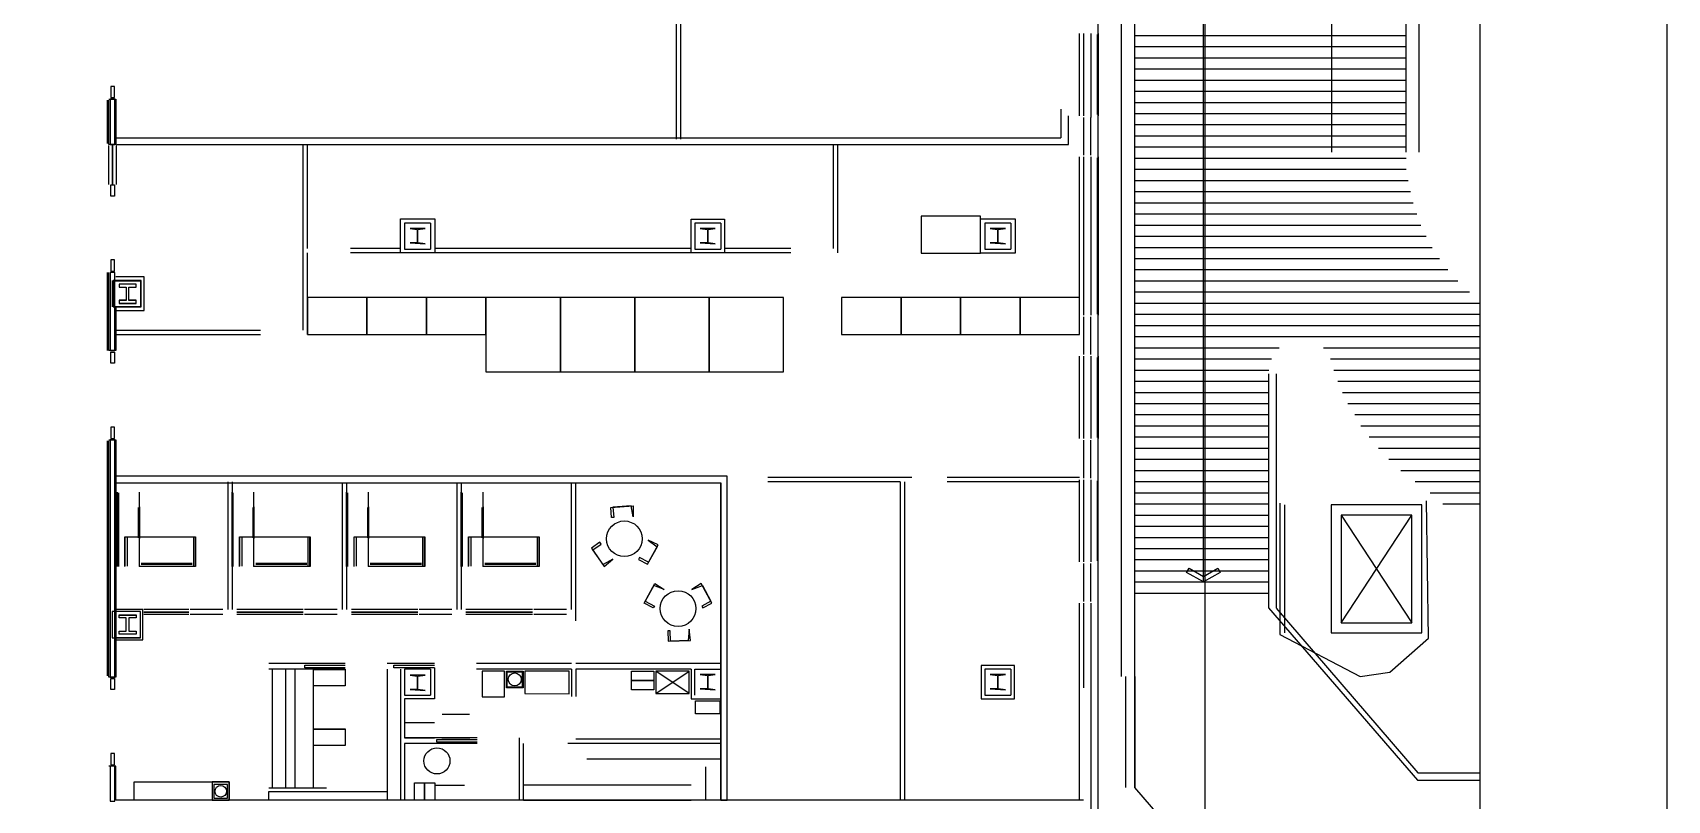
# Model space of a CAD drawing. Header units: millimetres. Extents: x -159023 to 210250, y 0 to 148500.
# Drawn here: x 138800 to 182750, y 53825 to 74472 of the extents above; entities that cross this region are included whole.
import ezdxf

# ---------------------------------------------------------------- set-up
doc = ezdxf.new("R2010")
doc.units = ezdxf.units.MM
doc.layers.add('CONTROL_SIMPLIFIED', color=7, linetype='Continuous')

msp = doc.modelspace()

# ---------------------------------------------------------------- linework, layer by layer
at = {"layer": 'CONTROL_SIMPLIFIED'}
for p, q in [((176079, 71254, 0), (176079, 90247, 0)), ((168429, 57156, 0), (168429, 90000, 0)), ((168429, 57154, 0), (168429, 89998, 0)), ((170277, 59698, 0), (170277, 89998, 0)), ((173729, 71254, 0), (173729, 89998, 0)), ((175729, 71254, 0), (175729, 89998, 0)), ((168079, 57156, 0), (168079, 87000, 0)), ((168079, 57154, 0), (168079, 86998, 0)), ((156105, 77887, 0), (156105, 71610, 0)), ((156220, 77887, 0), (156220, 71610, 0)), ((166950, 72237, 0), (166950, 74449, 0)), ((166950, 72237, 0), (166950, 74449, 0)), ((167050, 74449, 0), (167050, 72237, 0)), ((167050, 74449, 0), (167050, 72237, 0)), ((167250, 74449, 0), (167250, 72192, 0)), ((167250, 74449, 0), (167250, 72192, 0)), ((167420, 74419, 0), (167420, 72267, 0)), ((167420, 74419, 0), (167420, 72267, 0)), ((167450, 74449, 0), (167450, 72237, 0)), ((167450, 74449, 0), (167450, 72237, 0)), ((168429, 74398, 0), (175729, 74398, 0)), ((168429, 74098, 0), (175729, 74098, 0)), ((168429, 73798, 0), (175729, 73798, 0)), ((168429, 73498, 0), (175729, 73498, 0)), ((168429, 73198, 0), (175729, 73198, 0)), ((140850, 71465, 0), (140850, 72656, 0)), ((168429, 72898, 0), (175729, 72898, 0)), ((168429, 72598, 0), (175729, 72598, 0)), ((166445, 72412, 0), (166445, 71640, 0)), ((166650, 71465, 0), (166650, 72237, 0)), ((168429, 72298, 0), (175729, 72298, 0)), ((141034, 71640, 0), (166445, 71640, 0)), ((168429, 71998, 0), (175729, 71998, 0)), ((168429, 71698, 0), (175729, 71698, 0)), ((140850, 70388, 0), (140850, 71435, 0)), ((140944, 70388, 0), (140944, 71435, 0)), ((140956, 70388, 0), (140956, 71435, 0)), ((141050, 71465, 0), (166650, 71465, 0)), ((141050, 70388, 0), (141050, 71435, 0)), ((146076, 66467, 0), (146076, 71465, 0)), ((146191, 68667, 0), (146191, 71465, 0)), ((160335, 68667, 0), (160335, 71465, 0)), ((160450, 68552, 0), (160450, 71465, 0)), ((168429, 71398, 0), (175729, 71398, 0)), ((166950, 66873, 0), (166950, 71131, 0)), ((166950, 66873, 0), (166950, 71131, 0)), ((167050, 71131, 0), (167050, 66873, 0)), ((167050, 71131, 0), (167050, 66873, 0)), ((167250, 71131, 0), (167250, 66873, 0)), ((167250, 71131, 0), (167250, 66873, 0)), ((167420, 71101, 0), (167420, 66903, 0)), ((167420, 71101, 0), (167420, 66903, 0)), ((167450, 71131, 0), (167450, 66873, 0)), ((167450, 71131, 0), (167450, 66873, 0)), ((168429, 71098, 0), (175729, 71098, 0)), ((168429, 70798, 0), (175729, 70798, 0)), ((168429, 70498, 0), (175786, 70498, 0)), ((168429, 70198, 0), (175842, 70198, 0)), ((168429, 69898, 0), (175916, 69898, 0)), ((168429, 69598, 0), (176011, 69598, 0)), ((149500, 69352, 0), (148800, 69352, 0)), ((148800, 69352, 0), (148800, 68652, 0)), ((149500, 69350, 0), (148800, 69350, 0)), ((148800, 69350, 0), (148800, 68650, 0)), ((149500, 69352, 0), (149500, 68652, 0)), ((149500, 69350, 0), (149500, 68650, 0)), ((157300, 69352, 0), (156600, 69352, 0)), ((156600, 69352, 0), (156600, 68652, 0)), ((157300, 69350, 0), (156600, 69350, 0)), ((156600, 69350, 0), (156600, 68650, 0)), ((157300, 69352, 0), (157300, 68652, 0)), ((157300, 69350, 0), (157300, 68650, 0)), ((164400, 69352, 0), (164400, 68652, 0)), ((165100, 69352, 0), (164400, 69352, 0)), ((164400, 69350, 0), (164400, 68650, 0)), ((165100, 69350, 0), (164400, 69350, 0)), ((165100, 69352, 0), (165100, 68652, 0)), ((165100, 69350, 0), (165100, 68650, 0)), ((168429, 69298, 0), (176127, 69298, 0)), ((148685, 68667, 0), (147341, 68667, 0)), ((148800, 68652, 0), (149500, 68652, 0)), ((148800, 68650, 0), (149500, 68650, 0)), ((156500, 68667, 0), (149615, 68667, 0)), ((156600, 68652, 0), (157300, 68652, 0)), ((156600, 68650, 0), (157300, 68650, 0)), ((159185, 68667, 0), (157400, 68667, 0)), ((164400, 68652, 0), (165100, 68652, 0)), ((164400, 68650, 0), (165100, 68650, 0)), ((168429, 68998, 0), (176267, 68998, 0)), ((168429, 68698, 0), (176432, 68698, 0)), ((146191, 66352, 0), (146191, 68552, 0)), ((148685, 68552, 0), (147341, 68552, 0)), ((156500, 68552, 0), (149615, 68552, 0)), ((159185, 68552, 0), (157400, 68552, 0)), ((168429, 68398, 0), (176625, 68398, 0)), ((140850, 65920, 0), (140850, 68018, 0)), ((140934, 67802, 0), (140934, 67102, 0)), ((141000, 67802, 0), (141700, 67802, 0)), ((141000, 67102, 0), (141000, 67802, 0)), ((141000, 67800, 0), (141700, 67800, 0)), ((141000, 67100, 0), (141000, 67800, 0)), ((141700, 67802, 0), (141700, 67102, 0)), ((141700, 67800, 0), (141700, 67100, 0)), ((168429, 68098, 0), (176851, 68098, 0)), ((168429, 67798, 0), (177116, 67798, 0)), ((168429, 67498, 0), (177429, 67498, 0)), ((141700, 67102, 0), (141000, 67102, 0)), ((141700, 67100, 0), (141000, 67100, 0)), ((168429, 67198, 0), (177709, 67198, 0)), ((168429, 66898, 0), (177709, 66898, 0)), ((141034, 66467, 0), (144926, 66467, 0)), ((168429, 66598, 0), (177709, 66598, 0)), ((141034, 66352, 0), (144926, 66352, 0)), ((168429, 66298, 0), (177709, 66298, 0)), ((168429, 65998, 0), (172314, 65998, 0)), ((173508, 65998, 0), (177709, 65998, 0)), ((166950, 63555, 0), (166950, 65767, 0)), ((166950, 63555, 0), (166950, 65767, 0)), ((167050, 65767, 0), (167050, 63555, 0)), ((167050, 65767, 0), (167050, 63555, 0)), ((167250, 65767, 0), (167250, 63555, 0)), ((167250, 65767, 0), (167250, 63555, 0)), ((167420, 65737, 0), (167420, 63585, 0)), ((167420, 65737, 0), (167420, 63585, 0)), ((167450, 65767, 0), (167450, 63555, 0)), ((167450, 65767, 0), (167450, 63555, 0)), ((168429, 65698, 0), (172112, 65698, 0)), ((173695, 65698, 0), (177709, 65698, 0)), ((168429, 65398, 0), (172034, 65398, 0)), ((168429, 65098, 0), (172029, 65098, 0)), ((172029, 65298, 0), (172029, 59002, 0)), ((172229, 65298, 0), (172229, 59002, 0)), ((173785, 65398, 0), (177709, 65398, 0)), ((173892, 65098, 0), (177709, 65098, 0)), ((168429, 64798, 0), (172029, 64798, 0)), ((174018, 64798, 0), (177709, 64798, 0)), ((168429, 64498, 0), (172029, 64498, 0)), ((168429, 64198, 0), (172029, 64198, 0)), ((174164, 64498, 0), (177709, 64498, 0)), ((174346, 64198, 0), (177709, 64198, 0)), ((168429, 63898, 0), (172029, 63898, 0)), ((174507, 63898, 0), (177709, 63898, 0)), ((140850, 57141, 0), (140850, 63490, 0)), ((168429, 63598, 0), (172029, 63598, 0)), ((168429, 63298, 0), (172029, 63298, 0)), ((174737, 63598, 0), (177709, 63598, 0)), ((174983, 63298, 0), (177709, 63298, 0)), ((168429, 62998, 0), (172029, 62998, 0)), ((175265, 62998, 0), (177709, 62998, 0)), ((157475, 53826, 0), (157475, 62540, 0)), ((162440, 62510, 0), (158565, 62510, 0)), ((166950, 62510, 0), (163390, 62510, 0)), ((166950, 60237, 0), (166950, 62449, 0)), ((166950, 60237, 0), (166950, 62449, 0)), ((167050, 62449, 0), (167050, 60237, 0)), ((167050, 62449, 0), (167050, 60237, 0)), ((167250, 62449, 0), (167250, 60237, 0)), ((167250, 62449, 0), (167250, 60237, 0)), ((167420, 62419, 0), (167420, 60267, 0)), ((167420, 62419, 0), (167420, 60267, 0)), ((167450, 60237, 0), (167450, 62449, 0)), ((167450, 60237, 0), (167450, 62449, 0)), ((168429, 62698, 0), (172029, 62698, 0)), ((175589, 62698, 0), (177709, 62698, 0)), ((141080, 60110, 0), (141080, 62110, 0)), ((141103, 62091, 0), (141103, 60110, 0)), ((141660, 62110, 0), (141660, 60110, 0)), ((144045, 62395, 0), (144045, 58960, 0)), ((144160, 62395, 0), (144160, 58960, 0)), ((144160, 60110, 0), (144160, 62110, 0)), ((144183, 62091, 0), (144183, 60110, 0)), ((144740, 62110, 0), (144740, 60110, 0)), ((147125, 62365, 0), (147125, 58960, 0)), ((147240, 62365, 0), (147240, 58960, 0)), ((147240, 60110, 0), (147240, 62110, 0)), ((147263, 62091, 0), (147263, 60110, 0)), ((147820, 62110, 0), (147820, 60110, 0)), ((150205, 62365, 0), (150205, 58960, 0)), ((150320, 62365, 0), (150320, 58960, 0)), ((150320, 60110, 0), (150320, 62110, 0)), ((150343, 62091, 0), (150343, 60110, 0)), ((150900, 62110, 0), (150900, 60110, 0)), ((153285, 58960, 0), (153285, 62365, 0)), ((153400, 58652, 0), (153400, 62365, 0)), ((157300, 53826, 0), (157300, 62365, 0)), ((162125, 62395, 0), (158565, 62395, 0)), ((162125, 62395, 0), (162125, 53826, 0)), ((162240, 62395, 0), (162240, 53826, 0)), ((166950, 62395, 0), (163390, 62395, 0)), ((168429, 62398, 0), (172029, 62398, 0)), ((168429, 62098, 0), (172029, 62098, 0)), ((175974, 62398, 0), (177709, 62398, 0)), ((176376, 62098, 0), (177709, 62098, 0)), ((141648, 60884, 0), (141648, 61703, 0)), ((141670, 61716, 0), (141670, 60871, 0)), ((144728, 60884, 0), (144728, 61703, 0)), ((144750, 61716, 0), (144750, 60871, 0)), ((147808, 60884, 0), (147808, 61703, 0)), ((147830, 61716, 0), (147830, 60871, 0)), ((150888, 60884, 0), (150888, 61703, 0)), ((150910, 61716, 0), (150910, 60871, 0)), ((168429, 61798, 0), (172029, 61798, 0)), ((172329, 61768, 0), (172329, 58328, 0)), ((172459, 61768, 0), (172459, 58328, 0)), ((173709, 61768, 0), (173709, 58328, 0)), ((176149, 61768, 0), (173709, 61768, 0)), ((176149, 58328, 0), (176149, 61768, 0)), ((176711, 61798, 0), (177709, 61798, 0)), ((168429, 61498, 0), (172029, 61498, 0)), ((168429, 61198, 0), (172029, 61198, 0)), ((173979, 61498, 0), (173979, 58598, 0)), ((175879, 61498, 0), (173979, 61498, 0)), ((173979, 58598, 0), (175879, 61498, 0)), ((173979, 61498, 0), (175879, 58598, 0)), ((175879, 58598, 0), (175879, 61498, 0)), ((141280, 60110, 0), (141280, 60910, 0)), ((141280, 60910, 0), (143180, 60910, 0)), ((141285, 60127, 0), (141285, 60893, 0)), ((141340, 60893, 0), (141340, 60127, 0)), ((143120, 60893, 0), (143120, 60127, 0)), ((143175, 60127, 0), (143175, 60893, 0)), ((143180, 60910, 0), (143180, 60110, 0)), ((144360, 60110, 0), (144360, 60910, 0)), ((144360, 60910, 0), (146260, 60910, 0)), ((144365, 60127, 0), (144365, 60893, 0)), ((144420, 60893, 0), (144420, 60127, 0)), ((146200, 60893, 0), (146200, 60127, 0)), ((146255, 60127, 0), (146255, 60893, 0)), ((146260, 60910, 0), (146260, 60110, 0)), ((147440, 60110, 0), (147440, 60910, 0)), ((147440, 60910, 0), (149340, 60910, 0)), ((147445, 60127, 0), (147445, 60893, 0)), ((147500, 60893, 0), (147500, 60127, 0)), ((149280, 60893, 0), (149280, 60127, 0)), ((149335, 60127, 0), (149335, 60893, 0)), ((149340, 60910, 0), (149340, 60110, 0)), ((150520, 60110, 0), (150520, 60910, 0)), ((150520, 60910, 0), (152420, 60910, 0)), ((150525, 60127, 0), (150525, 60893, 0)), ((150580, 60893, 0), (150580, 60127, 0)), ((152360, 60893, 0), (152360, 60127, 0)), ((152415, 60127, 0), (152415, 60893, 0)), ((152420, 60910, 0), (152420, 60110, 0)), ((168429, 60898, 0), (172029, 60898, 0)), ((168429, 60598, 0), (172029, 60598, 0)), ((168429, 60298, 0), (172029, 60298, 0)), ((143180, 60110, 0), (141660, 60110, 0)), ((143090, 60195, 0), (141716, 60195, 0)), ((141716, 60177, 0), (143090, 60177, 0)), ((146260, 60110, 0), (144740, 60110, 0)), ((146170, 60195, 0), (144796, 60195, 0)), ((144796, 60177, 0), (146170, 60177, 0)), ((149340, 60110, 0), (147820, 60110, 0)), ((149250, 60195, 0), (147876, 60195, 0)), ((147876, 60177, 0), (149250, 60177, 0)), ((152420, 60110, 0), (150900, 60110, 0)), ((152330, 60195, 0), (150956, 60195, 0)), ((150956, 60177, 0), (152330, 60177, 0)), ((168429, 59998, 0), (172029, 59998, 0)), ((168429, 59698, 0), (172029, 59698, 0)), ((168429, 59398, 0), (172029, 59398, 0)), ((141700, 58902, 0), (141000, 58902, 0)), ((141000, 58902, 0), (141000, 58202, 0)), ((141700, 58900, 0), (141000, 58900, 0)), ((141000, 58900, 0), (141000, 58200, 0)), ((141700, 58202, 0), (141700, 58902, 0)), ((141700, 58200, 0), (141700, 58900, 0)), ((142995, 58960, 0), (141788, 58960, 0)), ((141788, 58897, 0), (142995, 58897, 0)), ((143910, 58960, 0), (143030, 58960, 0)), ((146075, 58960, 0), (144290, 58960, 0)), ((144290, 58897, 0), (146075, 58897, 0)), ((146990, 58960, 0), (146110, 58960, 0)), ((149155, 58960, 0), (147370, 58960, 0)), ((147370, 58897, 0), (149155, 58897, 0)), ((150070, 58960, 0), (149190, 58960, 0)), ((152235, 58960, 0), (150450, 58960, 0)), ((150450, 58897, 0), (152235, 58897, 0)), ((153150, 58960, 0), (152270, 58960, 0)), ((166950, 53826, 0), (166950, 59131, 0)), ((166950, 53826, 0), (166950, 59131, 0)), ((167050, 59131, 0), (167050, 56852, 0)), ((167050, 59131, 0), (167050, 56852, 0)), ((167250, 59131, 0), (167250, 56852, 0)), ((167250, 59131, 0), (167250, 52452, 0)), ((167250, 59131, 0), (167250, 56852, 0)), ((167250, 59131, 0), (167250, 52452, 0)), ((141788, 58887, 0), (142995, 58887, 0)), ((142995, 58825, 0), (141788, 58825, 0)), ((143910, 58825, 0), (143030, 58825, 0)), ((144290, 58887, 0), (146075, 58887, 0)), ((146075, 58825, 0), (144290, 58825, 0)), ((146990, 58825, 0), (146110, 58825, 0)), ((147370, 58887, 0), (149155, 58887, 0)), ((149155, 58825, 0), (147370, 58825, 0)), ((150070, 58825, 0), (149190, 58825, 0)), ((150450, 58887, 0), (152235, 58887, 0)), ((152235, 58825, 0), (150450, 58825, 0)), ((153150, 58825, 0), (152270, 58825, 0)), ((173979, 58598, 0), (175879, 58598, 0)), ((141000, 58202, 0), (141700, 58202, 0)), ((141000, 58200, 0), (141700, 58200, 0)), ((173709, 58328, 0), (176149, 58328, 0)), ((147205, 57502, 0), (145150, 57502, 0)), ((147205, 57352, 0), (145150, 57352, 0)), ((145250, 54152, 0), (145250, 57352, 0)), ((145600, 57352, 0), (145600, 54152, 0)), ((145850, 57352, 0), (145850, 54152, 0)), ((146350, 54152, 0), (146350, 57352, 0)), ((146370, 57343, 0), (147180, 57343, 0)), ((149600, 57502, 0), (148335, 57502, 0)), ((148335, 57352, 0), (148335, 53826, 0)), ((148685, 57352, 0), (148685, 53826, 0)), ((149500, 57352, 0), (148800, 57352, 0)), ((148800, 57352, 0), (148800, 56652, 0)), ((149500, 57350, 0), (148800, 57350, 0)), ((148800, 57350, 0), (148800, 56650, 0)), ((149500, 57352, 0), (149500, 56652, 0)), ((149500, 57350, 0), (149500, 56650, 0)), ((153285, 57502, 0), (150730, 57502, 0)), ((153285, 57352, 0), (153285, 56617, 0)), ((157300, 57502, 0), (153400, 57502, 0)), ((153400, 57352, 0), (153400, 56617, 0)), ((156500, 57352, 0), (153400, 57352, 0)), ((156450, 56702, 0), (155550, 57302, 0)), ((155550, 56702, 0), (156450, 57302, 0)), ((156500, 57352, 0), (156500, 56552, 0)), ((156600, 57352, 0), (157300, 57352, 0)), ((156600, 56652, 0), (156600, 57352, 0)), ((156600, 57350, 0), (157300, 57350, 0)), ((156600, 56650, 0), (156600, 57350, 0)), ((157300, 56652, 0), (157300, 57352, 0)), ((157300, 56650, 0), (157300, 57350, 0)), ((165200, 57452, 0), (164300, 57452, 0)), ((164300, 57452, 0), (164300, 56552, 0)), ((165100, 57352, 0), (164400, 57352, 0)), ((164400, 57352, 0), (164400, 56652, 0)), ((165100, 57350, 0), (164400, 57350, 0)), ((164400, 57350, 0), (164400, 56650, 0)), ((165100, 57352, 0), (165100, 56652, 0)), ((165100, 57350, 0), (165100, 56650, 0)), ((165200, 56552, 0), (165200, 57452, 0)), ((168180, 57156, 0), (168180, 54169, 0)), ((168180, 57154, 0), (168180, 54167, 0)), ((168429, 57156, 0), (168429, 54170, 0)), ((168429, 57154, 0), (168429, 54167, 0)), ((148800, 56652, 0), (149500, 56652, 0)), ((148800, 56650, 0), (149500, 56650, 0)), ((156500, 56552, 0), (157300, 56552, 0)), ((157300, 55467, 0), (157300, 56552, 0)), ((164300, 56552, 0), (165200, 56552, 0)), ((164400, 56652, 0), (165100, 56652, 0)), ((164400, 56650, 0), (165100, 56650, 0)), ((149600, 55912, 0), (148800, 55912, 0)), ((150541, 56132, 0), (149811, 56132, 0)), ((146370, 55743, 0), (147180, 55743, 0)), ((150755, 55502, 0), (148800, 55502, 0)), ((148800, 55502, 0), (149600, 55502, 0)), ((149801, 55502, 0), (150551, 55502, 0)), ((151885, 53826, 0), (151885, 55502, 0)), ((157300, 55467, 0), (153400, 55467, 0)), ((150755, 55352, 0), (148800, 55352, 0)), ((152000, 53826, 0), (152000, 55352, 0)), ((157300, 55352, 0), (153185, 55352, 0)), ((154600, 55352, 0), (153700, 55352, 0)), ((153700, 54942, 0), (154600, 54942, 0)), ((155500, 55352, 0), (154600, 55352, 0)), ((154600, 54942, 0), (155500, 54942, 0)), ((156400, 55352, 0), (155500, 55352, 0)), ((155500, 54942, 0), (156400, 54942, 0)), ((157300, 55352, 0), (156400, 55352, 0)), ((156400, 54942, 0), (157300, 54942, 0)), ((157300, 53826, 0), (157300, 55352, 0)), ((156890, 54726, 0), (156890, 53826, 0)), ((157300, 53826, 0), (157300, 54726, 0)), ((176043, 54567, 0), (177709, 54567, 0)), ((141530, 54326, 0), (143630, 54326, 0)), ((146700, 54152, 0), (145150, 54152, 0)), ((149609, 54236, 0), (150409, 54236, 0)), ((152900, 54236, 0), (152000, 54236, 0)), ((153800, 54236, 0), (152900, 54236, 0)), ((154700, 54236, 0), (153800, 54236, 0)), ((155600, 54236, 0), (154700, 54236, 0)), ((156500, 54236, 0), (155600, 54236, 0)), ((176031, 54367, 0), (177709, 54367, 0)), ((143630, 53826, 0), (141530, 53826, 0)), ((150409, 53826, 0), (149609, 53826, 0)), ((152000, 53826, 0), (152900, 53826, 0)), ((152900, 53826, 0), (153800, 53826, 0)), ((153800, 53826, 0), (154700, 53826, 0)), ((154700, 53826, 0), (155600, 53826, 0)), ((155600, 53826, 0), (156500, 53826, 0))]:
    msp.add_line(p, q, dxfattribs=at)
for points in [[(7750, 144250), (177709, 144250), (177709, 4250), (7750, 4250)], [(7750, 4250), (182750, 4250), (182750, 144250), (7750, 144250)], [(72331, 29889), (170323, 29889), (170323, 99183), (72331, 99183)], [(140898, 73026), (140898, 72726), (141003, 72726), (141003, 73026)], [(141009, 71465), (141009, 72686), (140884, 72686), (140884, 71465)], [(140898, 70078), (140898, 70378), (141003, 70378), (141003, 70078)], [(149615, 68552), (148685, 68552), (148685, 69467), (149615, 69467)], [(157400, 68552), (156500, 68552), (156500, 69452), (157400, 69452)], [(162685, 68537), (164285, 68537), (164285, 69537), (162685, 69537)], [(165215, 68537), (164285, 68537), (164285, 69467), (165215, 69467)], [(148947, 68821), (149352, 68793), (149159, 68821), (149159, 69179), (149352, 69207), (148947, 69207), (149141, 69179), (149141, 68821)], [(148947, 68823), (149352, 68795), (149159, 68823), (149159, 69181), (149352, 69209), (148947, 69209), (149141, 69181), (149141, 68823)], [(156747, 68821), (157152, 68793), (156959, 68821), (156959, 69179), (157152, 69207), (156747, 69207), (156941, 69179), (156941, 68821)], [(156747, 68823), (157152, 68795), (156959, 68823), (156959, 69181), (157152, 69209), (156747, 69209), (156941, 69181), (156941, 68823)], [(164547, 68821), (164952, 68793), (164759, 68821), (164759, 69179), (164952, 69207), (164547, 69207), (164741, 69179), (164741, 68821)], [(164547, 68823), (164952, 68795), (164759, 68823), (164759, 69181), (164952, 69209), (164547, 69209), (164741, 69181), (164741, 68823)], [(140898, 68358), (140898, 68058), (141003, 68058), (141003, 68358)], [(141009, 65920), (141009, 68018), (140884, 68018), (140884, 65920)], [(140960, 67095), (141720, 67095), (141720, 67805), (140960, 67805)], [(140960, 67095), (141720, 67095), (141720, 67805), (140960, 67805)], [(141121, 67709), (141121, 67629), (141315, 67629), (141315, 67271), (141121, 67271), (141121, 67191), (141578, 67191), (141578, 67271), (141385, 67271), (141385, 67629), (141578, 67629), (141578, 67709)], [(141121, 67711), (141121, 67631), (141315, 67631), (141315, 67273), (141121, 67273), (141121, 67193), (141578, 67193), (141578, 67273), (141385, 67273), (141385, 67631), (141578, 67631), (141578, 67711)], [(146188, 66352), (147788, 66352), (147788, 67352), (146188, 67352)], [(147788, 66352), (149388, 66352), (149388, 67352), (147788, 67352)], [(149388, 66352), (150988, 66352), (150988, 67352), (149388, 67352)], [(150988, 65352), (152988, 65352), (152988, 67352), (150988, 67352)], [(152988, 65352), (154988, 65352), (154988, 67352), (152988, 67352)], [(154988, 65352), (156988, 65352), (156988, 67352), (154988, 67352)], [(156988, 65352), (158988, 65352), (158988, 67352), (156988, 67352)], [(160550, 66352), (162150, 66352), (162150, 67352), (160550, 67352)], [(162150, 66352), (163750, 66352), (163750, 67352), (162150, 67352)], [(163750, 66352), (165350, 66352), (165350, 67352), (163750, 67352)], [(165350, 66352), (166950, 66352), (166950, 67352), (165350, 67352)], [(140898, 65580), (140898, 65880), (141003, 65880), (141003, 65580)], [(140898, 63860), (140898, 63560), (141003, 63560), (141003, 63860)], [(141009, 57141), (141009, 63520), (140884, 63520), (140884, 57141)], [(157475, 53826), (157475, 62540), (141034, 62540), (141034, 62365), (157300, 62365), (157300, 53826)], [(154887, 61744), (154401, 61709), (154421, 61433), (154361, 61429), (154341, 61704), (154946, 61748), (154944, 61447)], [(154135, 60165), (153860, 60559), (154086, 60717), (154052, 60766), (153825, 60608), (154169, 60116), (154401, 60308)], [(155591, 60647), (155360, 60226), (155118, 60359), (155089, 60306), (155331, 60173), (155620, 60700), (155345, 60823)], [(155502, 59605), (155272, 59183), (155515, 59051), (155486, 58998), (155244, 59130), (155530, 59657), (155782, 59493)], [(156805, 59605), (157034, 59183), (156792, 59051), (156821, 58998), (157063, 59130), (156776, 59657), (156524, 59493)], [(140940, 58192), (141700, 58192), (141700, 58902), (140940, 58902)], [(140940, 58192), (141700, 58192), (141700, 58902), (140940, 58902)], [(141121, 58291), (141121, 58371), (141315, 58371), (141315, 58729), (141121, 58729), (141121, 58809), (141578, 58809), (141578, 58729), (141385, 58729), (141385, 58371), (141578, 58371), (141578, 58291)], [(141121, 58293), (141121, 58373), (141315, 58373), (141315, 58731), (141121, 58731), (141121, 58811), (141578, 58811), (141578, 58731), (141385, 58731), (141385, 58373), (141578, 58373), (141578, 58293)], [(156427, 58125), (155947, 58106), (155937, 58382), (155877, 58380), (155888, 58104), (156487, 58127), (156451, 58426)], [(147200, 56902), (146350, 56902), (146350, 57352), (147200, 57352)], [(148947, 56804), (149352, 56776), (149159, 56804), (149159, 57162), (149352, 57190), (148947, 57190), (149141, 57162), (149141, 56804)], [(148947, 56806), (149352, 56778), (149159, 56806), (149159, 57164), (149352, 57192), (148947, 57192), (149141, 57164), (149141, 56806)], [(150885, 56607), (151485, 56607), (151485, 57302), (150885, 57302)], [(151535, 57302), (151985, 57302), (151985, 56852), (151535, 56852)], [(151555, 57282), (151965, 57282), (151965, 56872), (151555, 56872)], [(153228, 57302), (152035, 57302), (152035, 56702), (153228, 56689)], [(154904, 57299), (155504, 57299), (155504, 57049), (154904, 57049)], [(156450, 57302), (155550, 57302), (155550, 56702), (156450, 56702)], [(156747, 56821), (157152, 56793), (156959, 56821), (156959, 57179), (157152, 57207), (156747, 57207), (156941, 57179), (156941, 56821)], [(156747, 56823), (157152, 56795), (156959, 56823), (156959, 57181), (157152, 57209), (156747, 57209), (156941, 57181), (156941, 56823)], [(164547, 56821), (164952, 56793), (164759, 56821), (164759, 57179), (164952, 57207), (164547, 57207), (164741, 57179), (164741, 56821)], [(164547, 56823), (164952, 56795), (164759, 56823), (164759, 57181), (164952, 57209), (164547, 57209), (164741, 57181), (164741, 56823)], [(140898, 56801), (140898, 57101), (141003, 57101), (141003, 56801)], [(154904, 57049), (155504, 57049), (155504, 56799), (154904, 56799)], [(156625, 56502), (157275, 56502), (157275, 56152), (156625, 56152)], [(147200, 55302), (146350, 55302), (146350, 55752), (147200, 55752)], [(140898, 55081), (140898, 54781), (141003, 54781), (141003, 55081)], [(140884, 53801), (141009, 53801), (141009, 54741), (140884, 54741)], [(141530, 54326), (144080, 54326), (144080, 53826), (141530, 53826)], [(143630, 53826), (144080, 53826), (144080, 54326), (143630, 54326)], [(143630, 53826), (144080, 53826), (144080, 54326), (143630, 54326)], [(144037, 53886), (144037, 54250), (143673, 54250), (143673, 53886)], [(144037, 53886), (144037, 54250), (143673, 54250), (143673, 53886)], [(145150, 54061), (148335, 54061), (148335, 53826), (145150, 53826)], [(149070, 54293), (149339, 54293), (149339, 53826), (149070, 53826)], [(149339, 54293), (149609, 54293), (149609, 53826), (149339, 53826)]]:
    msp.add_lwpolyline(points, close=True, dxfattribs=at)
for points in [[(97000, 32450), (149600, 32450), (149600, 36750), (159568, 36750), (167450, 44581), (167450, 87000), (168750, 87000), (168750, 93450), (165200, 93450), (165200, 93550), (97000, 93550)], [(134100, 36944), (139192, 36750), (159568, 36750), (167450, 44581), (167450, 87200), (139200, 87200), (139200, 89061), (136650, 91600)], [(140810, 71495), (140810, 72656)], [(140850, 72686), (141034, 72686), (141034, 71465), (140850, 71465)], [(167050, 72192), (167050, 71176)], [(167050, 72192), (167050, 71176)], [(167250, 71176), (167250, 72192)], [(167250, 71176), (167250, 72192)], [(140810, 65920), (140810, 68018)], [(141034, 67002), (141800, 67002), (141800, 67902), (141034, 67902)], [(141034, 67102), (141034, 65920), (140850, 65920)], [(167050, 66828), (167050, 65812)], [(167050, 66828), (167050, 65812)], [(167250, 65812), (167250, 66828)], [(167250, 65812), (167250, 66828)], [(140810, 57171), (140810, 63490)], [(140850, 63520), (141034, 63520), (141034, 57141), (140850, 57141)], [(167050, 63510), (167050, 62494)], [(167050, 63510), (167050, 62494)], [(167250, 62494), (167250, 63510)], [(167250, 62494), (167250, 63510)], [(172329, 61815), (172329, 58286), (174495, 57154)], [(174495, 57154), (175288, 57276), (176327, 58183), (176279, 61876)], [(167050, 60192), (167050, 59176)], [(167050, 60192), (167050, 59176)], [(167250, 59176), (167250, 60192)], [(167250, 59176), (167250, 60192)], [(170728, 59955), (170277, 59698), (169826, 59955), (169891, 60067), (170277, 59846), (170664, 60067), (170728, 59955)], [(141034, 58145), (141758, 58145), (141758, 58960), (141034, 58960)], [(172029, 59002), (176031, 54367)], [(172229, 58997), (176043, 54567)], [(147205, 57392), (146115, 57392), (146115, 57462), (147205, 57462)], [(149600, 57392), (148510, 57392), (148510, 57462), (149600, 57462)], [(149600, 57392), (149600, 56552), (148800, 56552), (148800, 55502)], [(153285, 57352), (150730, 57352)], [(173430, 48367), (168430, 54167), (168430, 57154)], [(150755, 55392), (149665, 55392), (149665, 55462), (150755, 55462)], [(148800, 55352), (148800, 53826)], [(167050, 53826), (141034, 53826), (141034, 54741), (140850, 54741)]]:
    msp.add_lwpolyline(points, dxfattribs=at)
for centre, radius in [((154708, 60859, 0), 480), ((156153, 58982, 0), 480), ((151760, 57077, 0), 175), ((149670, 54884, 0), 350), ((143855, 54068, 0), 156), ((143855, 54068, 0), 156)]:
    msp.add_circle(centre, radius, dxfattribs=at)

doc.saveas('drawing.dxf')
